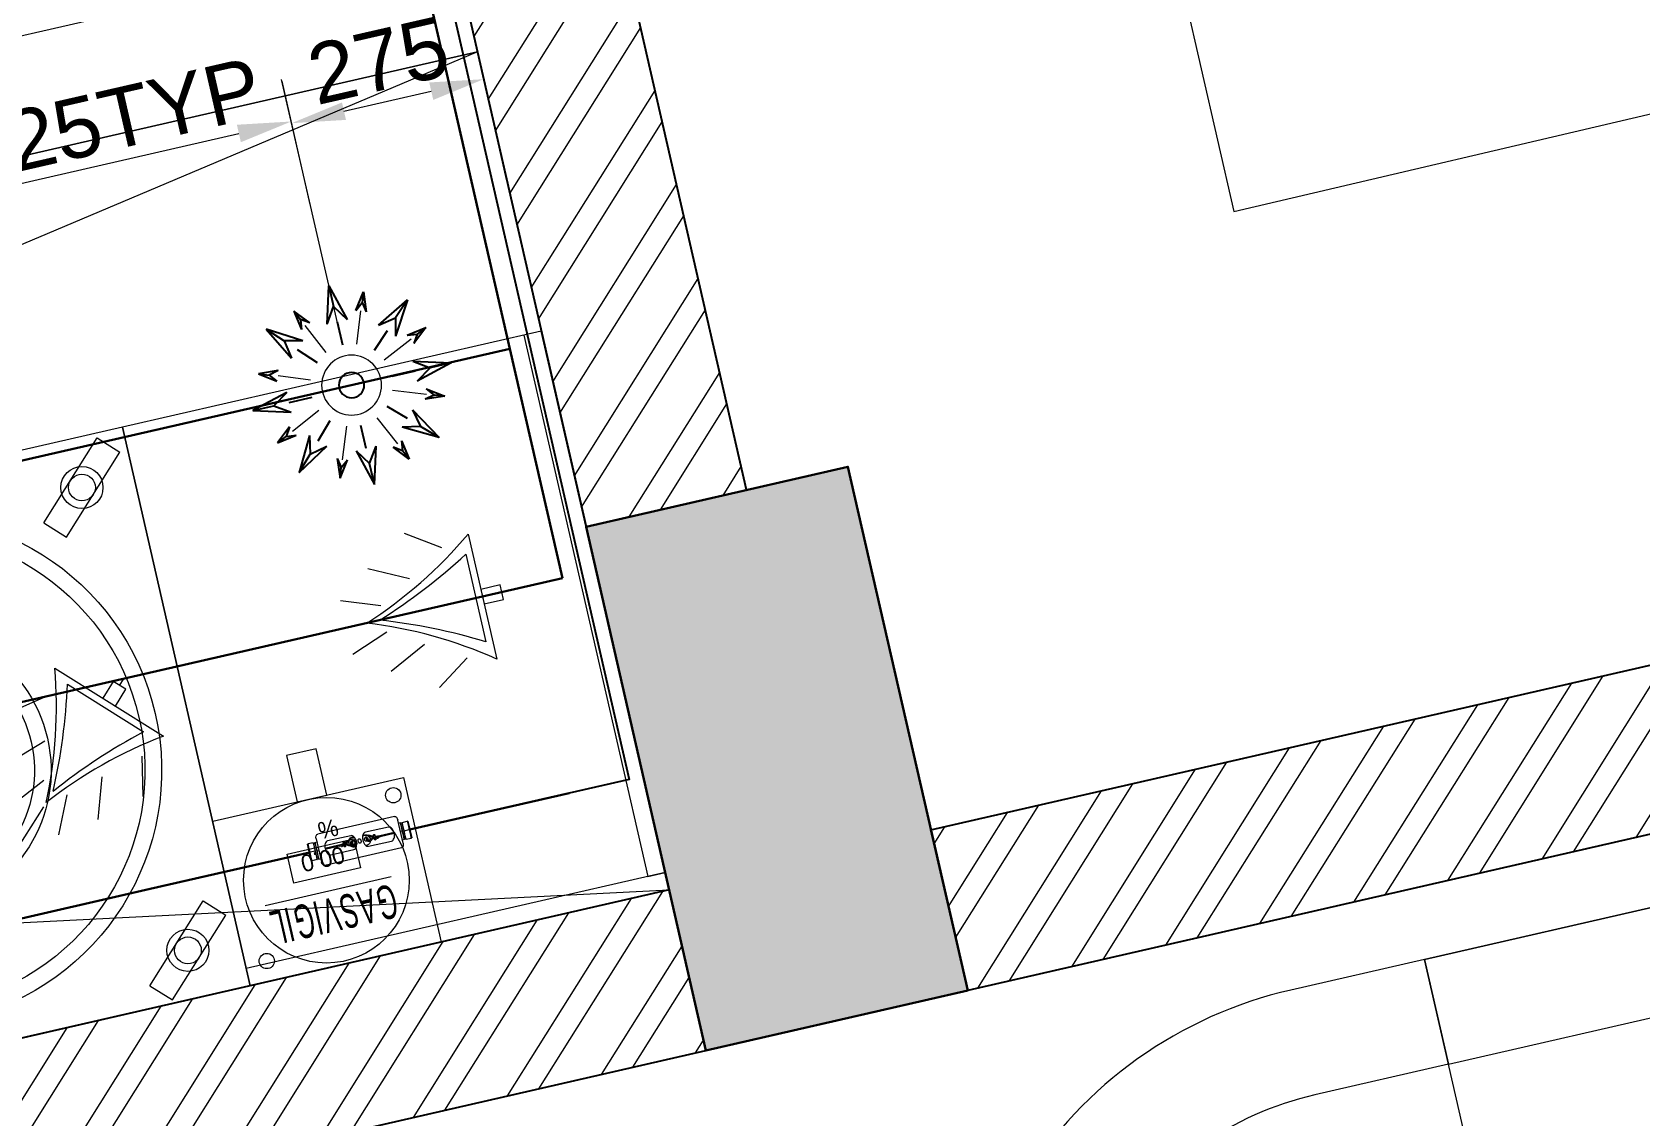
# Model space of a CAD drawing. Header units: millimetres. Extents: x 1667 to 847943, y 724 to 1832625.
# Drawn here: x 654472 to 656717, y 712466 to 713979 of the extents above; entities that cross this region are included whole.
import ezdxf

# ---------------------------------------------------------------- set-up
doc = ezdxf.new("R2010")
doc.units = ezdxf.units.MM
doc.linetypes.add('CENTER', pattern=[2, 1.25, -0.25, 0.25, -0.25])
doc.linetypes.add('CONTINULUS', pattern=[0])
doc.layers.get('Defpoints').update_dxf_attribs({"color": 140})
for name, color, linetype, lineweight in [('2026-02-28_GF-SF BWP SET_MAIN BLOCK_SASANGIR RESORT$0$BRICK WALL_MOFA', 20, 'Continuous', 25), ('2026-02-28_GF-SF BWP SET_MAIN BLOCK_SASANGIR RESORT$0$CONCRETE_MOFA', 230, 'Continuous', 30), ('2026-02-28_GF-SF BWP SET_MAIN BLOCK_SASANGIR RESORT$0$HATCH LIGHT_MOFA', 253, 'Continuous', 0), ('2026-02-28_GF-SF BWP SET_MAIN BLOCK_SASANGIR RESORT$0$HATCH_LIGHT_MOFA', 251, 'Continuous', 5), ('DIMENSION_MOFA', 66, 'CENTER', 15), ('FURNITURE_MOFA', 46, 'Continuous', 5), ('GH - KIT EQUIP.', 2, 'Continuous', 9), ('NEW BLOCK WORK', 126, 'Continuous', 30)]:
    doc.layers.add(name, color=color, linetype=linetype, lineweight=lineweight)
doc.layers.add('Fusible link', color=7, linetype='Continuous', true_color=0x30c200)
for name, color, linetype, lineweight, true_color in [('HATCH_LIGHT_MOFA', 7, 'Continuous', 5, 0x5b5b5b), ('SSE PIPING', 7, 'Continuous', 30, 0x0512c2), ('SSE SYS', 7, 'Continuous', 15, 0xeb0000)]:
    doc.layers.add(name, color=color, linetype=linetype, lineweight=lineweight, true_color=true_color)
doc.layers.add('RI', color=81, linetype='Continuous')
doc.layers.add('SSEPL - DIMENSION', color=6, linetype='Continuous')
doc.styles.add('2026-02-28_GF-SF BWP SET_MAIN BLOCK_SASANGIR RESORT$0$Standard', font='arial.ttf')
doc.styles.add('arial', font='arial.ttf')
doc.styles.add('Note Text (ANSI)', font='arial.ttf')
doc.styles.add('ROMANS', font='romans.shx')
doc.dimstyles.new('1.', dxfattribs={"dimscale": 30, "dimtxt": 2.8, "dimasz": 2.5, "dimexe": 2, "dimexo": 2, "dimgap": 0.5, "dimtad": 1, "dimdec": 0, "dimrnd": 1e-08, "dimdsep": 46, "dimtxsty": 'Note Text (ANSI)', "dimcen": 0, "dimdle": 6, "dimclrd": 256, "dimclre": 256, "dimclrt": 256, "dimadec": 1, "dimazin": 2, "dimtfac": 0.785714, "dimtdec": 0, "dimtofl": 0, "dimtmove": 0, "dimatfit": 3, "dimfxl": 1, "dimtolj": 1, "dimlwd": -1, "dimlwe": -1, "dimarcsym": 1})
doc.dimstyles.new('2026-02-28_GF-SF BWP SET_MAIN BLOCK_SASANGIR RESORT$0$DIM 1-100 1', dxfattribs={"dimtxt": 200, "dimasz": 100, "dimexe": 50, "dimexo": 50, "dimgap": 25, "dimtad": 1, "dimdec": 0, "dimrnd": 5, "dimzin": 0, "dimdsep": 46, "dimtxsty": '2026-02-28_GF-SF BWP SET_MAIN BLOCK_SASANGIR RESORT$0$Standard', "dimblk": '2026-02-28_GF-SF BWP SET_MAIN BLOCK_SASANGIR RESORT$0$_ArchTick', "dimcen": 100, "dimdle": 100, "dimclrd": 256, "dimclre": 256, "dimclrt": 256, "dimadec": 0, "dimazin": 0, "dimtfac": 1, "dimtdec": 0, "dimtix": 1, "dimtofl": 0, "dimtmove": 1, "dimatfit": 3, "dimldrblk": '2026-02-28_GF-SF BWP SET_MAIN BLOCK_SASANGIR RESORT$0$_Open90', "dimfxl": 100, "dimtolj": 1, "dimtzin": 0, "dimlwd": -1, "dimlwe": -1, "dimarcsym": 0})
doc.dimstyles.new('DIM 1-100 1', dxfattribs={"dimtxt": 200, "dimasz": 100, "dimexe": 150, "dimexo": 50, "dimgap": 50, "dimtad": 1, "dimdec": 1, "dimrnd": 5, "dimzin": 0, "dimdsep": 46, "dimtxsty": 'arial', "dimblk": 'ARCHTICK', "dimcen": 100, "dimdle": 150, "dimclrd": 256, "dimclre": 256, "dimclrt": 256, "dimadec": 0, "dimazin": 0, "dimtfac": 1, "dimtdec": 1, "dimtix": 1, "dimtofl": 0, "dimtmove": 1, "dimatfit": 3, "dimldrblk": 'OPEN90', "dimfxl": 100, "dimtolj": 1, "dimtzin": 0, "dimlwd": -1, "dimlwe": -1, "dimarcsym": 0})
pattern_1 = [(45, (141873.28, -3193.15), (-67.35192, 67.35192), []), (45, (141918.18, -3193.15), (-67.35192, 67.35192), [])]

# ---------------------------------------------------------------- blocks, each defined once
blk = doc.blocks.new('_ArchTick')
at = {"color": 0, "linetype": 'ByBlock', "const_width": 0.15}
blk.add_lwpolyline([(-0.5, -0.5), (0.5, 0.5)], dxfattribs=at)
blk = doc.blocks.new('_Open90')
at = {"color": 0, "linetype": 'ByBlock', "lineweight": -2}
for p, q in [((-0.5, 0.5), (0, 0)), ((0, 0), (-1, 0)), ((0, 0), (-0.5, -0.5))]:
    blk.add_line(p, q, dxfattribs=at)
blk = doc.blocks.new('sofaseater_1')
at = {"layer": 'FURNITURE_MOFA'}
blk.add_lwpolyline([(1053427.8, -964637.6), (1053277.8, -964637.6), (1053277.8, -965337.6), (1053427.8, -965337.6)], dxfattribs=at)
for points in [[(1053277.8, -964637.6), (1053277.8, -965337.6), (1053927.8, -965337.6), (1053927.8, -964637.6)], [(1053427.8, -964637.6), (1053427.8, -965337.6), (1053277.8, -965337.6), (1053277.8, -964637.6)]]:
    blk.add_lwpolyline(points, close=True, dxfattribs=at)
blk = doc.blocks.new('chair')
at = {"layer": 'FURNITURE_MOFA'}
for p, q in [((1057904.9, -962965.1), (1058132.9, -962965.1)), ((1057904.9, -963022.1), (1057904.9, -962965.1)), ((1057904.9, -963022.1), (1057904.9, -962965.1)), ((1058132.9, -963022.1), (1057904.9, -963022.1)), ((1057923.9, -963478.1), (1057923.9, -963022.1)), ((1058132.9, -963478.1), (1057904.9, -963478.1)), ((1057904.9, -963478.1), (1057904.9, -963535.1)), ((1057904.9, -963478.1), (1057904.9, -963535.1)), ((1057904.9, -963535.1), (1058132.9, -963535.1))]:
    blk.add_line(p, q, dxfattribs=at)
for centre, radius in [((1058132.9, -963250.1), 285), ((1058094.9, -963250.1), 228), ((1058132.9, -963250.1), 228)]:
    blk.add_arc(centre, radius, 270, 90, dxfattribs=at)
blk = doc.blocks.new('oudoor seating_4S')
at = {"layer": 'FURNITURE_MOFA'}
for points in [[(1301878.5, -898265.7), (1301687.1, -898265.7, 0.414214), (1301087.1, -898865.7), (1301087.1, -899057.1)], [(1301878.5, -898415.7), (1301687.1, -898415.7, 0.414214), (1301237.1, -898865.7), (1301237.1, -899057.1)], [(1301878.5, -898915.7), (1301857.1, -898915.7, 0.414214), (1301737.1, -899035.7), (1301737.1, -899057.1)]]:
    blk.add_lwpolyline(points, format="xyb", dxfattribs=at)
blk.add_circle((1302157.8, -899336.4), 450, dxfattribs=at)
at = {"layer": 'NEW BLOCK WORK', "xscale": -1}
for name, p, rotation in [('sofaseater_1', (337240.9, 155012.1), 90.00000000000001), ('sofaseater_1', (247809.3, -1864394.7), 179.9999999999999), ('chair', (338907.7, 158199.7, 0), 89.99999987829804)]:
    blk.add_blockref(name, p, dxfattribs=dict(at, rotation=rotation))
blk = doc.blocks.new('GASVIGIL')
at = {"color": 1, "linetype": 'CONTINULUS', "lineweight": -2, "ltscale": 1000}
for points in [[(69.5, 45), (358.9, 45), (358.9, -204.3), (69.5, -204.3)], [(161.1, -88.6), (262.5, -88.6), (262.5, -132.5), (161.1, -132.5)], [(230.7, -204.3), (185.8, -204.3), (185.8, -274.6), (230.7, -274.6)]]:
    blk.add_lwpolyline(points, close=True, dxfattribs=at)
for centre, radius in [((214.5, -81.9), 122.4), ((327.1, 14.8), 11.3), ((90.1, -182.2), 11.3)]:
    blk.add_circle(centre, radius, dxfattribs=at)
at = {"color": 30, "linetype": 'CONTINULUS', "lineweight": -2, "ltscale": 1000, "true_color": 0xf26722, "insert": (120, -5.2), "char_height": 50, "attachment_point": 1, "style": 'ROMANS'}
blk.add_mtext_dynamic_manual_height_columns('{\\fArial Narrow|b0|i0|c0|p34;\\W0.65;\\T1.1;\\LGASVIGIL}', width=178.4, gutter_width=2.5, heights=[27], dxfattribs=at)
at = {"color": 242, "linetype": 'CONTINULUS', "lineweight": -2, "ltscale": 1000, "true_color": 0xcd2027, "insert": (180.3, -100.9), "char_height": 25, "width": 82.159, "attachment_point": 1, "style": 'ROMANS'}
blk.add_mtext('{\\fAgency FB|b0|i0|c0|p34;00.0  %}', dxfattribs=at)
blk = doc.blocks.new('*D283')
at = {"layer": 'Defpoints', "color": 0, "transparency": 16777216}
for p in [(1185154, -1355963.4), (1184879, -1356139.8), (1185154, -1356167.2)]:
    blk.add_point(p, dxfattribs=at)
at = {"layer": 'SSE SYS', "color": 7, "transparency": 16777216}
for p, q in [((1184879, -1356079.8), (1184879, -1355903.4)), ((1185154, -1356107.2), (1185154, -1355903.4)), ((1184954, -1355963.4), (1185079, -1355963.4))]:
    blk.add_line(p, q, dxfattribs=at)
for points in [[(1184954, -1355950.9), (1184954, -1355975.9), (1184879, -1355963.4)], [(1185079, -1355975.9), (1185079, -1355950.9), (1185154, -1355963.4)]]:
    blk.add_solid(points, dxfattribs=at)
at = {"layer": 'SSE SYS', "color": 7, "transparency": 16777216, "insert": (1185016.5, -1355905.5), "char_height": 84, "attachment_point": 5, "style": 'Note Text (ANSI)'}
blk.add_mtext('\\A1;275', dxfattribs=at)
blk = doc.blocks.new('*D284')
at = {"layer": 'Defpoints', "color": 0, "transparency": 16777216}
for p in [(1184879, -1355961), (1184254, -1356338.5), (1184879, -1356338.5)]:
    blk.add_point(p, dxfattribs=at)
at = {"layer": 'SSE SYS', "color": 7, "transparency": 16777216}
for p, q in [((1184254, -1356278.5), (1184254, -1355901)), ((1184879, -1356278.5), (1184879, -1355901)), ((1184329, -1355961), (1184804, -1355961))]:
    blk.add_line(p, q, dxfattribs=at)
for points in [[(1184329, -1355948.5), (1184329, -1355973.5), (1184254, -1355961)], [(1184804, -1355973.5), (1184804, -1355948.5), (1184879, -1355961)]]:
    blk.add_solid(points, dxfattribs=at)
at = {"layer": 'SSE SYS', "color": 7, "transparency": 16777216, "insert": (1184635, -1355903.1), "char_height": 84, "attachment_point": 5, "style": 'Note Text (ANSI)'}
blk.add_mtext('\\A1;625TYP', dxfattribs=at)
blk = doc.blocks.new('FUSIBLE LINK')
at = {"layer": 'SSE SYS', "color": 0, "lineweight": 0}
for p, q in [((211.5, 22.5), (28.5, 22.5)), ((0, 11.8), (0, -11.8)), ((1.4, 11.8), (0, 11.8)), ((1.4, 11.8), (1.4, 12)), ((1.4, 11.8), (1.4, -11.8)), ((13.5, 12), (1.9, 12)), ((13.5, 0), (1.9, 0)), ((14, 11.8), (14, 12)), ((14, -11.8), (14, 11.8)), ((14, 10.9), (17.5, 10.9)), ((17.5, 11.5), (17.6, 12)), ((17.5, -11.5), (17.5, 11.5)), ((18.1, 12), (22.5, 12)), ((18.2, 0), (22.5, 0)), ((22.5, -16.5), (22.5, 16.5)), ((70.8, 0.7), (37.5, 0.7)), ((47.5, 10), (102.5, 10)), ((70.8, 0.7), (70.8, -0.4)), ((82, 2.7), (82, -0.4)), ((84, 3.5), (83, 3.5)), ((83, 0.3), (84, 0.3)), ((85, 2.7), (85, -0.4)), ((95, 0), (95, -1.1)), ((98.7, 0.4), (98.7, 1.1)), ((109.9, 6.7), (104.5, 6.7)), ((110.3, 0.4), (110.3, 1.1)), ((112, -3.1), (112, 3.1)), ((117, 1.2), (117, -1.2)), ((123, -1.2), (123, 1.2)), ((131.3, 7.8), (135.5, 7.8)), ((137.5, 10), (192.5, 10)), ((145, 0), (145, 1.1)), ((154.7, 2.7), (154.7, -0.4)), ((155.7, 3.5), (156.6, 3.5)), ((156.6, 0.3), (155.7, 0.3)), ((157.6, 2.7), (157.6, -0.4)), ((168.8, 0.7), (168.8, -0.4)), ((202.5, 0.7), (168.8, 0.7)), ((217.5, 16.5), (217.5, -16.5)), ((221.9, 12), (217.5, 12)), ((221.9, 0), (217.5, 0)), ((222.5, 11.5), (222.4, 12)), ((222.5, 11.5), (222.5, -11.5)), ((226, 10.9), (222.5, 10.9)), ((226, 11.8), (226, 12)), ((226, 11.8), (226, -11.8)), ((226.5, 12), (238.1, 12)), ((226.5, 0), (238.1, 0)), ((238.6, 11.8), (238.6, 12)), ((238.6, -11.8), (238.6, 11.8)), ((238.6, 11.8), (240, 11.8)), ((240, -11.8), (240, 11.8)), ((1.4, -11.8), (0, -11.8)), ((1.4, -11.8), (1.4, -12)), ((13.5, -12), (1.9, -12)), ((14, -10.9), (17.5, -10.9)), ((14, -11.8), (14, -12)), ((17.5, -11.5), (17.6, -12)), ((18.1, -12), (22.5, -12)), ((70.8, -0.6), (37.5, -0.6)), ((102.5, -10), (47.5, -10)), ((70.8, -0.4), (70.8, -0.6)), ((82, -3.6), (82, -0.4)), ((84, -4.4), (83, -4.4)), ((85, -0.4), (85, -3.6)), ((104.5, -6.7), (109.9, -6.7)), ((104.5, -7.8), (108.7, -7.8)), ((135.5, -5.6), (129.2, -5.6)), ((130.1, -6.7), (135.5, -6.7)), ((192.5, -10), (137.5, -10)), ((154.7, -0.4), (154.7, -3.6)), ((155.7, -4.4), (156.6, -4.4)), ((157.6, -3.6), (157.6, -0.4)), ((168.8, -0.4), (168.8, -0.6)), ((202.5, -0.6), (168.8, -0.6)), ((221.9, -12), (217.5, -12)), ((222.5, -11.5), (222.4, -12)), ((226, -10.9), (222.5, -10.9)), ((226, -11.8), (226, -12)), ((226.5, -12), (238.1, -12)), ((238.6, -11.8), (240, -11.8)), ((238.6, -11.8), (238.6, -12)), ((211.5, -22.5), (28.5, -22.5))]:
    blk.add_line(p, q, dxfattribs=at)
for centre, start, end in [((28.5, 16.5), 90, 180), ((211.5, 16.5), 0, 90), ((28.5, -16.5), 180, 270), ((211.5, -16.5), 270, 0)]:
    blk.add_arc(centre, 6, start, end, dxfattribs=at)
for centre, major_axis in [((76.3, 1.3), (0.107, 0.641)), ((163.3, 1.3), (-0.107, 0.641))]:
    blk.add_ellipse(centre, major_axis=major_axis, ratio=0.135102, dxfattribs=at)
for centre, major_axis, ratio, start_param, end_param in [((83, 2.7), (-1, 0), 0.769374, 4.712389, 6.283185), ((83, -0.4), (-1, 0), 0.769374, 4.712389, 6.283185), ((84, 2.7), (1, 0), 0.769374, 0, 1.570796), ((84, -0.4), (1, 0), 0.769374, 0, 1.570796), ((104.5, 0), (-9.5, 0), 0.707107, 5.998219, 7.853982), ((104.5, 0), (-9.5, 0), 0.707107, 4.712389, 5.774777), ((104.5, 1.1), (5.76, 0), 0.707107, 2.942229, 8.903945), ((104.5, 1.1), (4.76, 0), 0.707107, 2.951279, 8.856853), ((135.5, -1.1), (-4.76, 0), 0.707107, 4.335447, 6.067777), ((135.5, 1.1), (9.5, 0), 0.707107, 0.313248, 1.570796), ((135.5, 1.1), (9.5, 0), 0.707107, 4.712389, 6.385879), ((135.5, 0), (9.5, 0), 0.707107, 4.712389, 6.283185), ((135.5, -1.1), (4.76, 0), 0.707107, 0.215408, 0.824896), ((155.7, 2.7), (-1, 0), 0.769374, 4.712389, 6.283185), ((155.7, -0.4), (-1, 0), 0.769374, 4.712389, 6.283185), ((156.6, 2.7), (1, 0), 0.769374, 0, 1.570796), ((156.6, -0.4), (1, 0), 0.769374, 0, 1.570796), ((83, -3.6), (-1, 0), 0.769374, 0, 1.570796), ((84, -3.6), (1, 0), 0.769374, 4.712389, 6.283185), ((104.5, -1.1), (-9.5, 0), 0.707107, 0, 1.570796), ((155.7, -3.6), (-1, 0), 0.769374, 0, 1.570796), ((156.6, -3.6), (1, 0), 0.769374, 4.712389, 6.283185)]:
    blk.add_ellipse(centre, major_axis=major_axis, ratio=ratio, start_param=start_param, end_param=end_param, dxfattribs=at)
for points, weights in [([(1.9, 12), (1, 6), (1.9, 0)], [1.07710249847, 1.24373083487, 1.07710249847]), ([(1.4, 12), (1.4, 12), (1.9, 12)], [1.16041666667, 1.16041666667, 1.07710249847]), ([(1.9, 0), (1, -6), (1.9, -12)], [1.07710249847, 1.24373083487, 1.07710249847]), ([(13.5, 12), (14, 12), (14, 12)], [1.07710249847, 1.16041666667, 1.16041666667]), ([(13.5, 0), (14.4, 6), (13.5, 12)], [1.07710249847, 1.24373083487, 1.07710249847]), ([(13.5, -12), (14.4, -6), (13.5, 0)], [1.07710249847, 1.24373083487, 1.07710249847]), ([(18.1, 12), (17.6, 12), (17.6, 12)], [1.00344322391, 1.08333333333, 1.08333333333]), ([(18.2, 0), (17.2, 6), (18.1, 12)], [1.00136118663, 1.15523047531, 1.00343082543]), ([(18.1, -12), (17.2, -6), (18.2, 0)], [1.00343082542, 1.15523047531, 1.00136118663]), ([(222.4, 12), (222.4, 12), (221.9, 12)], [1.08333333333, 1.08333333333, 1.00764795771]), ([(221.9, 12), (222.8, 6), (221.9, 0)], [1.00767581319, 1.1670909423, 1.00981175327]), ([(221.9, 0), (222.8, -6), (221.9, -12)], [1.00981175327, 1.1670909423, 1.00767581319]), ([(226.5, 12), (225.6, 6), (226.5, 0)], [1.07710249847, 1.24373083487, 1.07710249847]), ([(226, 12), (226, 12), (226.5, 12)], [1.16041666667, 1.16041666667, 1.07710249847]), ([(226.5, 0), (225.6, -6), (226.5, -12)], [1.07710249847, 1.24373083487, 1.07710249847]), ([(238.1, 0), (239, 6), (238.1, 12)], [1.07710249847, 1.24373083487, 1.07710249847]), ([(238.1, 12), (238.6, 12), (238.6, 12)], [1.07710249847, 1.16041666667, 1.16041666667]), ([(238.1, -12), (239, -6), (238.1, 0)], [1.07710249847, 1.24373083487, 1.07710249847]), ([(1.9, -12), (1.4, -12), (1.4, -12)], [1.07710249847, 1.16041666667, 1.16041666667]), ([(14, -12), (14, -12), (13.5, -12)], [1.16041666667, 1.16041666667, 1.07710249847]), ([(17.6, -12), (17.6, -12), (18.1, -12)], [1.08333333333, 1.08333333333, 1.00344322392]), ([(221.9, -12), (222.4, -12), (222.4, -12)], [1.00764795771, 1.08333333333, 1.08333333333]), ([(226.5, -12), (226, -12), (226, -12)], [1.07710249847, 1.16041666667, 1.16041666667]), ([(238.6, -12), (238.6, -12), (238.1, -12)], [1.16041666667, 1.16041666667, 1.07710249847])]:
    blk.add_rational_spline(points, weights, degree=2, dxfattribs=at)
for points, knots in [([(47.5, -10), (46.2, -10), (44.9, -9.7), (42.4, -8.7), (41.3, -8), (39.5, -6.2), (38.8, -5.1), (37.8, -2.6), (37.5, -1.3), (37.5, 1.3), (37.8, 2.6), (38.8, 5.1), (39.5, 6.2), (41.3, 8), (42.4, 8.7), (44.9, 9.7), (46.2, 10), (47.5, 10)], [-3.028815, -3.028815, -3.028815, -3.028815, -2.650181, -2.650181, -2.271547, -2.271547, -1.892977, -1.892977, -1.514407, -1.514407, -1.135838, -1.135838, -0.757268, -0.757268, -0.378634, -0.378634, 0, 0, 0, 0]), ([(85, 0.6), (85.7, 0.6), (86.4, 0.7), (88.4, 1), (89.6, 1.4), (91.9, 2.4), (93.1, 2.8), (95.2, 3.2), (96, 3.3), (98.1, 3.3), (99.4, 3.2), (101.2, 2.7), (101.7, 2.5), (102.3, 2.1), (102.6, 1.9), (103.1, 1.4), (103.4, 1.1), (103.7, 0.4), (103.8, 0), (103.9, -0.7), (103.9, -1.1), (103.7, -1.8), (103.7, -2), (103.6, -2.2)], [0, 0, 0, 0, 0.217722, 0.217722, 0.599337, 0.599337, 1.001087, 1.001087, 1.237962, 1.237962, 1.634576, 1.634576, 1.793536, 1.793536, 1.887731, 1.887731, 2.035841, 2.035841, 2.164918, 2.164918, 2.307792, 2.307792, 2.392726, 2.392726, 2.392726, 2.392726]), ([(102.3, -1.9), (102.3, -1.8), (102.4, -1.7), (102.6, -1.2), (102.6, -0.8), (102.5, -0.2), (102.5, -0.1), (102.3, 0.3), (102.3, 0.4), (102, 0.7), (101.8, 0.9), (101.3, 1.2), (101, 1.4), (100.4, 1.6), (100, 1.7), (99, 1.9), (98.4, 2), (96.9, 2), (96, 2), (93.9, 1.7), (92.8, 1.3), (90.7, 0.5), (89.5, 0), (87.2, -0.5), (86.1, -0.7), (85, -0.7)], [1.927663, 1.927663, 1.927663, 1.927663, 1.971839, 1.971839, 2.14146, 2.14146, 2.223179, 2.223179, 2.288169, 2.288169, 2.392051, 2.392051, 2.484571, 2.484571, 2.605248, 2.605248, 2.785636, 2.785636, 3.064619, 3.064619, 3.414855, 3.414855, 3.792298, 3.792298, 4.131386, 4.131386, 4.131386, 4.131386]), ([(100.6, 1.5), (100.6, 1.4), (100.5, 1.4), (100.2, 1.1), (100, 0.8), (99.9, 0.5), (99.9, 0.4), (99.9, 0.4)], [7.1761552, 7.1761552, 7.1761552, 7.1761552, 7.2463126, 7.2463126, 7.5518512, 7.5518512, 7.6082514, 7.6082514, 7.6082514, 7.6082514]), ([(109.1, 0.4), (109.1, 0.5), (109, 0.7), (108.7, 1.2), (108.4, 1.5), (107.8, 1.9), (107.4, 2.2), (106.5, 2.5), (106.1, 2.6), (105.1, 2.8), (104.6, 2.8), (103.6, 2.7), (103.1, 2.6), (102.4, 2.5), (102.2, 2.4), (102, 2.3)], [4.958119, 4.958119, 4.958119, 4.958119, 5.153641, 5.153641, 5.481226, 5.481226, 5.77758, 5.77758, 6.070578, 6.070578, 6.364746, 6.364746, 6.659288, 6.659288, 6.800091, 6.800091, 6.800091, 6.800091]), ([(102.5, 10), (103.8, 10), (105.1, 9.7), (107.6, 8.7), (108.7, 8), (110.5, 6.2), (111.2, 5.1), (112.2, 2.6), (112.5, 1.3), (112.5, -1.3), (112.2, -2.6), (111.2, -5.1), (110.5, -6.2), (108.7, -8), (107.6, -8.7), (105.1, -9.7), (103.8, -10), (102.5, -10)], [0, 0, 0, 0, 0.378634, 0.378634, 0.757268, 0.757268, 1.135838, 1.135838, 1.514407, 1.514407, 1.892977, 1.892977, 2.271547, 2.271547, 2.650181, 2.650181, 3.028815, 3.028815, 3.028815, 3.028815]), ([(120, 3.3), (120.4, 3.3), (120.8, 3.2), (121.6, 2.8), (122, 2.6), (122.6, 2), (122.8, 1.6), (123.2, 0.8), (123.2, 0.4), (123.2, -0.4), (123.2, -0.8), (122.8, -1.6), (122.6, -2), (122, -2.6), (121.6, -2.8), (120.8, -3.2), (120.4, -3.2), (119.6, -3.2), (119.2, -3.2), (118.4, -2.8), (118, -2.6), (117.4, -2), (117.2, -1.6), (116.8, -0.8), (116.8, -0.4), (116.8, 0.4), (116.8, 0.8), (117.2, 1.6), (117.4, 2), (118, 2.6), (118.4, 2.8), (119.2, 3.2), (119.6, 3.3), (120, 3.3)], [0, 0, 0, 0, 0.122487, 0.122487, 0.244974, 0.244974, 0.367461, 0.367461, 0.489948, 0.489948, 0.612435, 0.612435, 0.734921, 0.734921, 0.857408, 0.857408, 0.979896, 0.979896, 1.102383, 1.102383, 1.22487, 1.22487, 1.347356, 1.347356, 1.469843, 1.469843, 1.59233, 1.59233, 1.714817, 1.714817, 1.837304, 1.837304, 1.959791, 1.959791, 1.959791, 1.959791]), ([(137.5, -10), (136.2, -10), (134.9, -9.7), (132.4, -8.7), (131.3, -8), (129.5, -6.2), (128.8, -5.1), (127.8, -2.6), (127.5, -1.3), (127.5, 1.3), (127.8, 2.6), (128.8, 5.1), (129.5, 6.2), (131.3, 8), (132.4, 8.7), (134.9, 9.7), (136.2, 10), (137.5, 10)], [-3.028815, -3.028815, -3.028815, -3.028815, -2.650181, -2.650181, -2.271547, -2.271547, -1.892977, -1.892977, -1.514407, -1.514407, -1.135838, -1.135838, -0.757268, -0.757268, -0.378634, -0.378634, 0, 0, 0, 0]), ([(140.3, 0.2), (140.3, -0.1), (140.1, -0.5), (139.7, -1.2), (139.4, -1.5), (138.8, -1.9), (138.4, -2.2), (137.5, -2.5), (137.1, -2.6), (136.1, -2.8), (135.6, -2.8), (134.6, -2.7), (134.1, -2.6), (133.2, -2.4), (132.8, -2.2), (132, -1.8), (131.7, -1.6), (131.2, -1.1), (131, -0.8), (130.8, -0.3), (130.7, 0), (130.7, 0.2)], [1.570796, 1.570796, 1.570796, 1.570796, 2.012049, 2.012049, 2.339634, 2.339634, 2.635988, 2.635988, 2.928985, 2.928985, 3.223153, 3.223153, 3.517695, 3.517695, 3.81113, 3.81113, 4.10472, 4.10472, 4.410259, 4.410259, 4.712389, 4.712389, 4.712389, 4.712389]), ([(136.3, -2.7), (136.2, -2.4), (136.1, -2.1), (135.8, -1.3), (135.8, -0.8), (135.9, 0), (135.9, 0.3), (136.2, 0.9), (136.4, 1.2), (137, 1.8), (137.3, 2.1), (138, 2.5), (138.5, 2.7), (139.5, 3), (140.1, 3.1), (141.6, 3.3), (142.6, 3.3), (144.7, 3.2), (146, 3), (148.3, 2.2), (149.4, 1.6), (151.6, 0.9), (152.7, 0.7), (154.1, 0.6), (154.4, 0.6), (154.7, 0.6)], [2.023629, 2.023629, 2.023629, 2.023629, 2.138276, 2.138276, 2.33333, 2.33333, 2.421199, 2.421199, 2.567305, 2.567305, 2.696329, 2.696329, 2.839885, 2.839885, 3.028475, 3.028475, 3.301463, 3.301463, 3.682223, 3.682223, 4.060763, 4.060763, 4.399366, 4.399366, 4.484991, 4.484991, 4.484991, 4.484991]), ([(154.7, -0.7), (153.9, -0.7), (153.1, -0.6), (150.9, -0.3), (149.6, 0.2), (147, 1.3), (145.6, 1.7), (143.5, 2), (142.8, 2), (141.5, 2), (140.9, 1.9), (139.9, 1.7), (139.4, 1.6), (138.7, 1.4), (138.4, 1.2), (138, 1), (137.9, 0.9), (137.6, 0.6), (137.4, 0.4), (137.2, 0), (137.1, -0.2), (137.1, -0.7), (137.1, -1), (137.3, -1.7), (137.4, -2.1), (137.7, -2.4), (137.7, -2.4), (137.7, -2.4)], [0, 0, 0, 0, 0.240735, 0.240735, 0.669452, 0.669452, 1.116471, 1.116471, 1.319401, 1.319401, 1.495533, 1.495533, 1.643532, 1.643532, 1.738305, 1.738305, 1.798805, 1.798805, 1.894993, 1.894993, 1.990364, 1.990364, 2.118017, 2.118017, 2.280462, 2.280462, 2.283284, 2.283284, 2.283284, 2.283284]), ([(162.2, 0.4), (163.7, 0.5), (165.2, 0.5), (167.4, 0.6), (168.1, 0.6), (168.8, 0.7)], [0.4577605, 0.4577605, 0.4577605, 0.4577605, 0.9134652, 0.9134652, 1.1257771, 1.1257771, 1.1257771, 1.1257771]), ([(192.5, 10), (193.8, 10), (195.1, 9.7), (197.6, 8.7), (198.7, 8), (200.5, 6.2), (201.2, 5.1), (202.2, 2.6), (202.5, 1.3), (202.5, -1.3), (202.2, -2.6), (201.2, -5.1), (200.5, -6.2), (198.7, -8), (197.6, -8.7), (195.1, -9.7), (193.8, -10), (192.5, -10)], [0, 0, 0, 0, 0.378634, 0.378634, 0.757268, 0.757268, 1.135838, 1.135838, 1.514407, 1.514407, 1.892977, 1.892977, 2.271547, 2.271547, 2.650181, 2.650181, 3.028815, 3.028815, 3.028815, 3.028815]), ([(82, -1.4), (78.8, -0.9), (75.5, -0.8), (71.7, -0.7), (71.3, -0.7), (70.8, -0.6)], [0, 0, 0, 0, 0.993496, 0.993496, 1.125968, 1.125968, 1.125968, 1.125968]), ([(96.8, -5), (96.2, -4.9), (95.7, -4.8), (93.8, -4.3), (92.5, -3.9), (89.2, -2.8), (87.1, -2.3), (85, -2)], [3.239476, 3.239476, 3.239476, 3.239476, 3.399636, 3.399636, 3.830524, 3.830524, 4.482784, 4.482784, 4.482784, 4.482784]), ([(85.2, -0.7), (87.3, -1), (89.3, -1.5), (92.7, -2.6), (94.1, -3.1), (95.6, -3.4)], [0.019334, 0.019334, 0.019334, 0.019334, 0.660667, 0.660667, 1.121037, 1.121037, 1.121037, 1.121037]), ([(154.7, -2), (152.8, -2.2), (150.8, -2.7), (147.5, -3.8), (146, -4.3), (143.6, -4.9), (142.7, -5.1), (141.7, -5.1), (141.6, -5.1), (141.6, -5.1)], [0, 0, 0, 0, 0.594463, 0.594463, 1.07955, 1.07955, 1.36646, 1.36646, 1.375298, 1.375298, 1.375298, 1.375298]), ([(143.6, -3.5), (143.6, -3.5), (143.6, -3.5), (144.8, -3.3), (145.9, -2.9), (149.4, -1.8), (151.9, -1.1), (154.5, -0.7)], [2.955523, 2.955523, 2.955523, 2.955523, 2.965126, 2.965126, 3.316615, 3.316615, 4.110893, 4.110893, 4.110893, 4.110893])]:
    blk.add_open_spline(points, degree=3, knots=knots, dxfattribs=at)
for points in [[(70.8, 0.7), (73, 0.6), (75.2, 0.5), (77.4, 0.4)], [(82, -0.5), (80.1, -0.2), (78.2, 0.3), (76.2, 0.6)], [(76.5, 1.9), (78.3, 1.6), (80.2, 1.1), (82, 0.8)], [(157.6, 0.8), (159.5, 1.1), (161.4, 1.6), (163.2, 1.9)], [(163.4, 0.6), (161.5, 0.3), (159.6, -0.2), (157.6, -0.5)], [(168.8, -0.6), (165.1, -0.8), (161.3, -0.8), (157.6, -1.4)]]:
    blk.add_open_spline(points, degree=3, dxfattribs=at)
blk = doc.blocks.new('*U187')
at = {"xscale": 0.6}
blk.add_blockref('FUSIBLE LINK', (-83, 0), dxfattribs=at)
blk = doc.blocks.new('*U186')
at = {"color": 0, "linetype": 'ByBlock', "lineweight": -2, "transparency": 16777216}
blk.add_blockref('*U187', (0, 0), dxfattribs=at)
blk = doc.blocks.new('FLU. LINK SLD')
at = {"layer": 'Fusible link', "color": 1, "lineweight": 30, "true_color": 0xff0000}
for p, q in [((72, 0), (300, 0)), ((444, 0), (672, 0))]:
    blk.add_line(p, q, dxfattribs=at)
at = {"color": 7, "xscale": -1}
blk.add_blockref('*U186', (361, 0), dxfattribs=at)
blk = doc.blocks.new('*U276')
blk.add_blockref('FLU. LINK SLD', (-372, 0))
blk = doc.blocks.new('*U275')
at = {"layer": 'Fusible link', "color": 0, "linetype": 'ByBlock', "lineweight": -2, "transparency": 16777216}
for p in [(0, 0), (600, 0)]:
    blk.add_blockref('*U276', p, dxfattribs=at)
blk = doc.blocks.new('as')
at = {"layer": 'RI', "color": 6}
for p, q in [((5465.8, 12710.1), (5481.9, 12687.3)), ((5468, 12682.3), (5465.8, 12710.1))]:
    blk.add_line(p, q, dxfattribs=at)
for points in [[(5465.8, 12710.1), (5470.9, 12696)], [(5468, 12682.3), (5470.9, 12696), (5481.9, 12687.3)]]:
    blk.add_lwpolyline(points, dxfattribs=at)
blk = doc.blocks.new('earsty')
at = {"layer": 'RI', "color": 3}
for p, q in [((5514.5, 12632.3), (5528.7, 12684)), ((5528.7, 12684), (5542.9, 12632.3))]:
    blk.add_line(p, q, dxfattribs=at)
for points in [[(5528.7, 12684), (5528.7, 12654)], [(5514.5, 12632.3), (5528.7, 12654), (5542.9, 12632.3)]]:
    blk.add_lwpolyline(points, dxfattribs=at)
blk = doc.blocks.new('N2 NOZZLE')
at = {"layer": 'RI', "color": 2}
for p, q in [((8849.9, 10451.9), (8849.9, 10418.8)), ((8787, 10426.6), (8809.9, 10402.7)), ((8915.4, 10424), (8891.5, 10401.1)), ((8759.4, 10365.1), (8792.4, 10365.1)), ((8940.7, 10361.8), (8907.6, 10361.8)), ((8787, 10295.6), (8809.9, 10319.5)), ((8849.9, 10270.3), (8849.9, 10303.4)), ((8915.4, 10298.2), (8891.5, 10321.1))]:
    blk.add_line(p, q, dxfattribs=at)
at = {"layer": 'RI', "color": 3}
blk.add_circle((8849.9, 10361.1), 17.7, dxfattribs=at)
at = {"layer": 'SSE SYS', "color": 3}
for p, q in [((8830.2, 10415.3), (8814, 10459.8)), ((8874.3, 10413.4), (8893.9, 10455.5)), ((8797.6, 10385.5), (8755, 10405.7)), ((8904.1, 10380.8), (8949.2, 10396.8)), ((8795.7, 10341.4), (8752.8, 10325.7)), ((8902.2, 10336.7), (8945.4, 10316.6)), ((8825.5, 10308.8), (8805.3, 10265.5)), ((8869.6, 10306.9), (8885.6, 10263.1))]:
    blk.add_line(p, q, dxfattribs=at)
at = {"layer": 'SSE SYS', "color": 6}
blk.add_circle((8849.9, 10361.1), 41.8, dxfattribs=at)
at = {"layer": 'SSEPL - DIMENSION'}
for name, p in [('as', (3339.3, -2225.8)), ('earsty', (3321.2, -2180.5))]:
    blk.add_blockref(name, p, dxfattribs=at)
for name, p, rotation in [('earsty', (13555.6, -2511.9), 43.86927902025781), ('as', (13853.7, -2435.5), 44.99999999919728), ('earsty', (21391.6, 4836.4), 89.99999999968108), ('as', (21329, 4607.4), 88.89712622311059), ('earsty', (21528.5, 15567.9), 136.116081330813), ('as', (21646.8, 15364.8), 134.9999999992035)]:
    blk.add_blockref(name, p, dxfattribs=dict(at, rotation=rotation))
at = {"layer": 'SSEPL - DIMENSION', "xscale": -1}
for name, p, rotation in [('as', (13242.5, -2658.2), 355.000000000404), ('earsty', (3639.9, -2316.2), 313.8692790201218), ('as', (2641.1, -1896), 309.4931779048613), ('earsty', (-3691.7, 4833.2), 270.0000000003189), ('earsty', (-4023.2, 15066.7), 226.1307608134773), ('as', (-4169.4, 5968.5), 265.0000000004954), ('earsty', (3321.2, 22902.7), 180), ('as', (-3462, 16461.1), 220.0000000005127)]:
    blk.add_blockref(name, p, dxfattribs=dict(at, rotation=rotation))
blk = doc.blocks.new('N2 NOZZLE - #01')
at = {"layer": 'SSEPL - DIMENSION'}
blk.add_blockref('N2 NOZZLE', (0, 0), dxfattribs=at)
blk = doc.blocks.new('*U278')
at = {"layer": 'SSEPL - DIMENSION', "color": 6, "xscale": -1}
blk.add_blockref('N2 NOZZLE - #01', (8849.9, -10361.1), dxfattribs=at)
blk = doc.blocks.new('*U277')
at = {"layer": 'SSE SYS', "color": 0, "linetype": 'ByBlock', "lineweight": -2, "transparency": 16777216}
for p in [(0, 0), (625, 0)]:
    blk.add_blockref('*U278', p, dxfattribs=at)
blk = doc.blocks.new('PLENUM NOZZLE')
at = {"color": 6}
for p, q in [((132.2, 47), (186, 73.7)), ((48.2, -62.7), (48.2, 62.7)), ((11, 0), (0, 0)), ((211.3, 0), (277.3, 0)), ((132.2, -47), (186, -73.7))]:
    blk.add_line(p, q, dxfattribs=at)
blk.add_lwpolyline([(38.6, -10.3), (38.6, 10.3), (11, 10.3), (11, -10.3)], close=True, dxfattribs=at)
for centre, start, end in [((458.3, 779.7), 240.2307, 250.7245), ((458.3, -779.7), 109.2755, 119.7693)]:
    blk.add_arc(centre, 826, start, end, dxfattribs=at)
at = {"layer": 'SSE SYS', "color": 3}
for p, q in [((78.5, 78.7), (125.2, 110.2)), ((38.6, -89.5), (38.6, 89.5)), ((179.7, 18.9), (233.2, 38.5)), ((179.7, -18.9), (233.2, -38.5)), ((78.5, -78.7), (125.2, -110.2))]:
    blk.add_line(p, q, dxfattribs=at)
for centre, start, end in [((419.5, 596.5), 233.0874, 250.1605), ((419.5, -596.5), 109.8395, 126.9126)]:
    blk.add_arc(centre, 634.2, start, end, dxfattribs=at)
blk = doc.blocks.new('*U280')
blk.add_blockref('PLENUM NOZZLE', (-138.7, 0))
blk = doc.blocks.new('*U279')
at = {"layer": 'SSE SYS', "color": 0, "linetype": 'ByBlock', "lineweight": -2, "transparency": 16777216}
blk.add_blockref('*U280', (0, 0), dxfattribs=at)
blk = doc.blocks.new('DUCT NOZZLE')
at = {"color": 6}
for p, q in [((60.3, 126.7), (79.4, 183.6)), ((149.4, 149.4), (196.1, 196.1)), ((78.4, -10.3), (-10.3, 78.4)), ((126.7, 60.3), (183.6, 79.4)), ((7.8, 7.8), (0, 0))]:
    blk.add_line(p, q, dxfattribs=at)
blk.add_lwpolyline([(34.6, 20), (20, 34.6), (0.4, 15.1), (15.1, 0.4)], close=True, dxfattribs=at)
for centre, start, end in [((-227.3, 875.4), 285.2307, 295.7245), ((875.4, -227.3), 154.2755, 164.7693)]:
    blk.add_arc(centre, 826, start, end, dxfattribs=at)
at = {"layer": 'SSE SYS', "color": 3}
for p, q in [((113.7, 140.5), (137.7, 192.1)), ((-0.2, 111.2), (10.6, 166.4)), ((140.5, 113.7), (192.1, 137.7)), ((90.6, -36), (-36, 90.6)), ((111.2, -0.2), (166.4, 10.6))]:
    blk.add_line(p, q, dxfattribs=at)
for centre, start, end in [((-125.2, 718.4), 278.0874, 295.1605), ((718.4, -125.2), 154.8395, 171.9126)]:
    blk.add_arc(centre, 634.2, start, end, dxfattribs=at)
blk = doc.blocks.new('*U282')
blk.add_blockref('DUCT NOZZLE', (-80.1, -80.1))
blk = doc.blocks.new('*U281')
at = {"layer": 'SSE SYS', "color": 0, "linetype": 'ByBlock', "lineweight": -2, "transparency": 16777216}
blk.add_blockref('*U282', (0, 0), dxfattribs=at)
blk = doc.blocks.new('*D286')
at = {"layer": 'Defpoints', "color": 0, "transparency": 16777216}
for p in [(1178353.9, -1355760.7), (1178353.9, -1355924.3), (1185154, -1355924.3)]:
    blk.add_point(p, dxfattribs=at)
at = {"layer": 'SSE SYS', "color": 7, "transparency": 16777216}
for p, q in [((1178353.9, -1355864.3), (1178353.9, -1355700.7)), ((1185154, -1355864.3), (1185154, -1355700.7)), ((1185079, -1355760.7), (1178428.9, -1355760.7))]:
    blk.add_line(p, q, dxfattribs=at)
for points in [[(1178428.9, -1355748.2), (1178428.9, -1355773.2), (1178353.9, -1355760.7)], [(1185079, -1355773.2), (1185079, -1355748.2), (1185154, -1355760.7)]]:
    blk.add_solid(points, dxfattribs=at)
at = {"layer": 'SSE SYS', "color": 7, "transparency": 16777216, "insert": (1181753.9, -1355702.8), "char_height": 84, "attachment_point": 5, "style": 'Note Text (ANSI)'}
blk.add_mtext('\\A1;6800', dxfattribs=at)
blk = doc.blocks.new('2026-02-28_GF-SF BWP SET_MAIN BLOCK_SASANGIR RESORT$0$zw$2C75-flat-1')
at = {"layer": '2026-02-28_GF-SF BWP SET_MAIN BLOCK_SASANGIR RESORT$0$HATCH_LIGHT_MOFA'}
h = blk.add_hatch(color=256, dxfattribs=at)
h.dxf.hatch_style = 1
h.paths.add_polyline_path([(-143916.4, -8430), (-143916.4, -9700), (-144146.4, -9700), (-144146.4, -8200), (-142646.4, -8200), (-142646.4, -8430)])
h.paths.add_polyline_path([(-123816.4, -25320), (-123586.4, -25320), (-123586.4, -28545), (-123816.4, -28545)])
h.paths.add_polyline_path([(-132186.4, -25320), (-131956.4, -25320), (-131956.4, -28545), (-132186.4, -28545)])
h.paths.add_polyline_path([(-88256.4, -8200), (-88026.4, -8200), (-88026.4, -10660), (-88256.4, -10660)])
h.paths.add_polyline_path([(-106256.4, -14590), (-105805.9, -14590), (-105805.9, -15340), (-106256.4, -15340)])
h.paths.add_polyline_path([(-106256.4, -8200), (-105806.4, -8200), (-105806.4, -8950), (-106256.4, -8950)])
h.paths.add_polyline_path([(-119482.6, -8200), (-119032.6, -8200), (-119032.6, -8950), (-119482.6, -8950)])
h.paths.add_polyline_path([(-106256.4, -25810), (-106256.4, -26560), (-105806.4, -26560), (-105806.4, -25810)])
h.paths.add_polyline_path([(-96696.4, -8200), (-97146.4, -8200), (-97146.4, -8950), (-96696.4, -8950)])
h.paths.add_polyline_path([(-96696.4, -26560), (-97146.4, -26560), (-97146.4, -25810), (-96696.4, -25810)])
h.paths.add_polyline_path([(-129886.4, -8200), (-129436.4, -8200), (-129436.4, -8950), (-129886.4, -8950)])
h.paths.add_polyline_path([(-139106.4, -15020), (-138656.4, -15020), (-138656.4, -15770), (-139106.4, -15770)])
h.paths.add_polyline_path([(-123816.4, -8200), (-123366.4, -8200), (-123366.4, -8950), (-123816.4, -8950)])
h.paths.add_polyline_path([(-114926.4, -8200), (-114476.4, -8200), (-114476.4, -8950), (-114926.4, -8950)])
h.paths.add_polyline_path([(-138886.4, -8200), (-138436.4, -8200), (-138436.4, -8950), (-138886.4, -8950)])
h.paths.add_polyline_path([(-114476.4, -26560), (-114926.4, -26560), (-114926.4, -25810), (-114476.4, -25810)])
h.paths.add_polyline_path([(-129886.4, -19875), (-129436.4, -19875), (-129436.4, -20625), (-129886.4, -20625)])
h.paths.add_polyline_path([(-138886.4, -27795), (-138436.4, -27795), (-138436.4, -28545), (-138886.4, -28545)])
h.paths.add_polyline_path([(-123816.4, -19875), (-123366.4, -19875), (-123366.4, -20625), (-123816.4, -20625)])
h.paths.add_polyline_path([(-139106.4, -19575), (-138656.4, -19575), (-138656.4, -20325), (-139106.4, -20325)])
h.paths.add_polyline_path([(-114926.4, -19875), (-114476.4, -19875), (-114476.4, -20625), (-114926.4, -20625)])
h.paths.add_polyline_path([(-106256.4, -19875), (-105806.4, -19875), (-105806.4, -20625), (-106256.4, -20625)])
h.paths.add_polyline_path([(-97146.4, -14590), (-96696.4, -14590), (-96696.4, -15340), (-97146.4, -15340)])
h.paths.add_polyline_path([(-114926.4, -14590), (-114476.4, -14590), (-114476.4, -15340), (-114926.4, -15340)])
h.paths.add_polyline_path([(-97146.3, -19875), (-96696.4, -19875), (-96696.4, -20625), (-97146.3, -20625)])
h.paths.add_polyline_path([(-88256.5, -14590), (-87881.4, -14590), (-87881.4, -15340), (-88256.5, -15340)])
h.paths.add_polyline_path([(-88256.4, -25810), (-87881.4, -25810), (-87881.4, -26560), (-88256.4, -26560)])
h.paths.add_polyline_path([(-88256.4, -19875), (-87881.4, -19875), (-87881.4, -20625), (-88256.4, -20625)])
h.paths.add_polyline_path([(-132886.4, -8200), (-132586.4, -8200), (-132586.4, -8950), (-132886.4, -8950)])
h.paths.add_polyline_path([(-135436.4, -8200), (-135136.4, -8200), (-135136.4, -8950), (-135436.4, -8950)])
h.paths.add_polyline_path([(-139256.4, -13565), (-138656.4, -13565), (-138656.4, -13865), (-139256.4, -13865)])
h.paths.add_polyline_path([(-85856.4, -9910), (-85626.4, -9910), (-85626.4, -10660), (-85856.4, -10660)])
h.paths.add_polyline_path([(-85856.4, -8200), (-85626.4, -8200), (-85626.4, -8950), (-85856.4, -8950)])
h.paths.add_polyline_path([(-83456.4, -23101.9), (-83226.4, -23101.9), (-83226.4, -23701.9), (-83456.4, -23701.9)])
h.paths.add_polyline_path([(-83456.4, -8200), (-83226.4, -8200), (-83226.4, -8800), (-83456.4, -8800)])
h.paths.add_polyline_path([(-83456.4, -25960), (-83226.4, -25960), (-83226.4, -26560), (-83456.4, -26560)])
h.paths.add_polyline_path([(-83456.4, -19875), (-83226.4, -19875), (-83226.4, -20475), (-83456.4, -20475)])
h.paths.add_polyline_path([(-130036.4, -30530), (-129436.4, -30530), (-129436.4, -30760), (-130036.4, -30760)])
h.paths.add_polyline_path([(-124186.4, -30530), (-123586.4, -30530), (-123586.4, -30760), (-124186.4, -30760)])
h.paths.add_polyline_path([(-132186.4, -30530), (-131586.4, -30530), (-131586.4, -30760), (-132186.4, -30760)])
h.paths.add_polyline_path([(-138886.4, -23689.8), (-138656.4, -23689.8), (-138656.4, -24289.8), (-138886.4, -24289.8)])
h.paths.add_polyline_path([(-83456.4, -10060), (-83226.4, -10060), (-83226.4, -10660), (-83456.4, -10660)])
h.paths.add_polyline_path([(-129666.4, -27945), (-129436.4, -27945), (-129436.4, -28545), (-129666.4, -28545)])
h.paths.add_polyline_path([(-126336.4, -30530), (-125736.4, -30530), (-125736.4, -30760), (-126336.4, -30760)])
h.paths.add_polyline_path([(-83456.4, -14740), (-83226.4, -14740), (-83226.4, -15340), (-83456.4, -15340)])
h.paths.add_polyline_path([(-88256.4, -23101.9), (-88026.4, -23101.9), (-88026.4, -23701.9), (-88256.4, -23701.9)])
h.paths.add_polyline_path([(-142416.4, -13565), (-142186.4, -13565), (-142186.4, -14165), (-142416.4, -14165)])
h.paths.add_polyline_path([(-142416.4, -15170), (-142186.4, -15170), (-142186.4, -15770), (-142416.4, -15770)])
h.paths.add_polyline_path([(-126336.4, -27945), (-125736.4, -27945), (-125736.4, -28175), (-126336.4, -28175)])
h.paths.add_polyline_path([(-144146.6, -13565), (-143916.4, -13565), (-143916.4, -14015), (-144146.6, -14015)])
h.paths.add_polyline_path([(-144146.4, -15320), (-143916.4, -15320), (-143916.4, -15770), (-144146.4, -15770)])
h.paths.add_polyline_path([(-135136.4, -14740), (-135436.4, -14740), (-135436.4, -15340), (-135136.4, -15340)])
h.paths.add_polyline_path([(-132886.4, -14740), (-132586.4, -14740), (-132586.4, -15340), (-132886.4, -15340)])
h.paths.add_polyline_path([(-123816.4, -15340), (-123586.4, -15340), (-123586.4, -14590), (-123816.4, -14590)])
h.paths.add_polyline_path([(-129666.5, -14590), (-129436.4, -14590), (-129436.4, -15340), (-129666.5, -15340)])
at = {"layer": '2026-02-28_GF-SF BWP SET_MAIN BLOCK_SASANGIR RESORT$0$CONCRETE_MOFA'}
blk.add_lwpolyline([(-88256.4, -25810), (-87881.4, -25810), (-87881.4, -26560), (-88256.4, -26560)], close=True, dxfattribs=at)
blk = doc.blocks.new('2026-02-28_GF-SF BWP SET_MAIN BLOCK_SASANGIR RESORT$0$_ArchTick')
at = {"color": 0, "linetype": 'ByBlock', "const_width": 0.15}
blk.add_lwpolyline([(-0.5, -0.5), (0.5, 0.5)], dxfattribs=at)
blk = doc.blocks.new('2026-02-28_GF-SF BWP SET_MAIN BLOCK_SASANGIR RESORT$0$_Open90')
at = {"color": 0, "linetype": 'ByBlock', "lineweight": -2}
for p, q in [((-0.5, 0.5), (0, 0)), ((0, 0), (-1, 0)), ((0, 0), (-0.5, -0.5))]:
    blk.add_line(p, q, dxfattribs=at)
blk = doc.blocks.new('FSS FF01')
at = {"layer": 'Fusible link', "color": 1, "true_color": 0xff0000}
blk.add_lwpolyline([(1185133.9, -1355554.7), (1185133.9, -1356961.5), (1185047.9, -1356961.3)], dxfattribs=at)
at = {"layer": 'SSE PIPING'}
for points in [[(1185105.8, -1356667), (1185105.8, -1356338.5), (1185105.8, -1355339.7), (1184992.5, -1355339.7)], [(1178628.9, -1356338.5), (1185105.8, -1356338.5)], [(1178929, -1356667), (1185105.8, -1356667)]]:
    blk.add_lwpolyline(points, dxfattribs=at)
at = {"layer": 'SSE SYS', "color": 30}
blk.add_lwpolyline([(1185154, -1357124.3), (1178353.9, -1357124.3), (1178353.9, -1355924.3), (1185154, -1355924.3)], close=True, dxfattribs=at)
at = {"layer": 'Fusible link', "rotation": 180}
blk.add_blockref('*U275', (1184747.9, -1356961.3), dxfattribs=at)
at = {"layer": 'SSE SYS', "rotation": 180}
for name, p in [('*U277', (1184879, -1356338.5)), ('*U279', (1184891.1, -1356667)), ('*U281', (1184397.4, -1356747.1))]:
    blk.add_blockref(name, p, dxfattribs=at)
at = {"layer": 'SSE SYS'}
dim = blk.add_aligned_dim(p1=(1185154, -1355924.3), p2=(1178353.9, -1355924.3), distance=-163.6, dimstyle='1.', override={"dimtxsty": 'Note Text (ANSI)', "dimclrd": 7, "dimclre": 7, "dimclrt": 7}, dxfattribs=at)
dim.commit()
dim.dimension.update_dxf_attribs({"geometry": '*D286', "text_midpoint": (1181753.9, -1355702.8)})
dim = blk.add_linear_dim(base=(1184879, -1355961), p1=(1184254, -1356338.5), p2=(1184879, -1356338.5), text='<>TYP', dimstyle='1.', override={"dimclrd": 7, "dimclre": 7, "dimclrt": 7}, dxfattribs=at)
dim.commit()
dim.dimension.update_dxf_attribs({"geometry": '*D284', "text_midpoint": (1184635, -1355961), "dimtype": 128})
dim = blk.add_linear_dim(base=(1185154, -1355963.4), p1=(1184879, -1356139.8), p2=(1185154, -1356167.2), angle=180, dimstyle='1.', override={"dimclrd": 7, "dimclre": 7, "dimclrt": 7}, dxfattribs=at)
dim.commit()
dim.dimension.update_dxf_attribs({"geometry": '*D283', "text_midpoint": (1185016.5, -1355963.4), "dimtype": 128})
blk = doc.blocks.new('FURNITURE BOH')
at = {"layer": 'GH - KIT EQUIP.', "color": 6, "lineweight": -2}
for p, q in [((-20490, 1200.1, 0), (-13690, 0)), ((-13690, 1200.1, 0), (-20490, 0, 0))]:
    blk.add_line(p, q, dxfattribs=at)
at = {"layer": 'GH - KIT EQUIP.', "color": 177, "true_color": 0x293189}
for p, q in [((-14426.6, 694.2, 0), (-14327.6, 793.2, 0)), ((-14327.6, 793.2, 0), (-14301.3, 766.8, 0)), ((-14400.2, 667.9, 0), (-14301.3, 766.8, 0)), ((-14426.6, 694.2, 0), (-14400.2, 667.9, 0)), ((-14426.5, 31.4, 0), (-14327.6, 130.3, 0)), ((-14327.6, 130.3, 0), (-14301.2, 103.9, 0)), ((-14400.1, 5, 0), (-14301.2, 103.9, 0)), ((-14426.5, 31.4, 0), (-14400.1, 5, 0))]:
    blk.add_line(p, q, dxfattribs=at)
at = {"layer": 'GH - KIT EQUIP.', "elevation": 0}
for points in [[(-20490, 1200.1), (-20490, 0), (-13690, 0), (-13690, 1200.1)], [(-15090.1, 0), (-14290, 0), (-14290, 800.1), (-15090.1, 800.1)], [(-13690, 800), (-14290, 800), (-14290, 0), (-13690, 0)], [(-13715, 25), (-13690, 25), (-13690, 800), (-13715, 800)], [(-13690, 0), (-13690, 25), (-14290, 25), (-14290, 0)]]:
    blk.add_lwpolyline(points, close=True, dxfattribs=at)
at = {"layer": 'GH - KIT EQUIP.', "color": 177, "true_color": 0x293189}
for centre, radius in [((-14363.9, 730.5, 0), 29.4), ((-14363.9, 730.5, 0), 18.7), ((-14363.9, 67.7, 0), 29.4), ((-14363.9, 67.7, 0), 18.7)]:
    blk.add_circle(centre, radius, dxfattribs=at)
for major_axis, start_param, end_param in [((355.4, 0.2), -0.000583, 6.282602), ((332.1, 0.5), -0.001425, 6.28176), ((201, 0.4), -0.00176, 6.281425), ((177.7, 0), -0.000039, 6.283146)]:
    blk.add_ellipse((-14690, 400.1, 0), major_axis=major_axis, ratio=1, start_param=start_param, end_param=end_param, dxfattribs=at)
at = {"color": 242, "linetype": 'CONTINULUS', "lineweight": -2, "true_color": 0xcd2027, "xscale": 0.9446063807924268, "yscale": 0.9446063807924268, "zscale": 0.9446063807924268, "rotation": 180}
blk.add_blockref('GASVIGIL', (-13950.9, 42.6, 0), dxfattribs=at)
at = {"layer": 'Fusible link'}
blk.add_blockref('FSS FF01', (-1198844, 1357124.3), dxfattribs=at)
blk = doc.blocks.new('ff')
at = {"layer": '2026-02-28_GF-SF BWP SET_MAIN BLOCK_SASANGIR RESORT$0$HATCH LIGHT_MOFA'}
h = blk.add_hatch(dxfattribs=at)
h.set_pattern_fill('ANSI32', color=256, scale=10, angle=360)
h.set_pattern_definition(pattern_1)
h.paths.add_polyline_path([(47450, -18360), (55890, -18360), (55890, -18130), (49160, -18130), (49160, -14737.004), (48930, -14737.004), (48930, -15275), (48830, -15275), (48830, -15375), (48930, -15375), (48930, -18130), (47450, -18130)])
h = blk.add_hatch(dxfattribs=at)
h.set_pattern_fill('ANSI32', color=256, scale=10, angle=360)
h.set_pattern_definition(pattern_1)
h.paths.add_polyline_path([(56120, -15501.896), (55890, -15501.896), (55890, -17610), (56120, -17610)])
h = blk.add_hatch(dxfattribs=at)
h.set_pattern_fill('ANSI32', color=256, scale=10, angle=360)
h.set_pattern_definition(pattern_1)
h.paths.add_polyline_path([(56265, -18130), (60690, -18130), (60690, -18360), (56265, -18360)])
at = {"layer": '2026-02-28_GF-SF BWP SET_MAIN BLOCK_SASANGIR RESORT$0$BRICK WALL_MOFA'}
for points in [[(48930, -15375), (48930, -18130), (47450, -18130), (47450, -18360), (55890, -18360), (55890, -18130), (49160, -18130), (49160, -14737.004), (48930, -14737.004), (48930, -15275), (48830, -15275), (48830, -15375)], [(56120, -15501.896), (55890, -15501.896), (55890, -17610), (56120, -17610)], [(56265, -18130), (60690, -18130), (60690, -18360), (56265, -18360)]]:
    blk.add_lwpolyline(points, close=True, dxfattribs=at)
at = {"color": 1, "rotation": 360}
blk.add_blockref('FURNITURE BOH', (69580.092, -18129.993), dxfattribs=at)
at = {"layer": '2026-02-28_GF-SF BWP SET_MAIN BLOCK_SASANGIR RESORT$0$CONCRETE_MOFA', "rotation": 360}
blk.add_blockref('2026-02-28_GF-SF BWP SET_MAIN BLOCK_SASANGIR RESORT$0$zw$2C75-flat-1', (144146.437, 8200), dxfattribs=at)
at = {"layer": 'FURNITURE_MOFA', "rotation": 360}
blk.add_blockref('oudoor seating_4S', (-1244982.06, 879805.673), dxfattribs=at)
at = {"layer": '2026-02-28_GF-SF BWP SET_MAIN BLOCK_SASANGIR RESORT$0$HATCH_LIGHT_MOFA'}
blk.add_leader([(56870, -15890), (56870, -17382.955), (59940.47, -17367.614), (59939.662, -13590)], dimstyle='2026-02-28_GF-SF BWP SET_MAIN BLOCK_SASANGIR RESORT$0$DIM 1-100 1', override={"dimasz": 300}, dxfattribs=at)
at = {"layer": 'HATCH_LIGHT_MOFA'}
blk.add_leader([(56869.999, -15890), (56869.999, -17382.955), (59940.47, -17367.614), (59939.661, -13590)], dimstyle='DIM 1-100 1', override={"dimasz": 300}, dxfattribs=at)

msp = doc.modelspace()

# ---------------------------------------------------------------- block references
at = {"layer": 'DIMENSION_MOFA', "rotation": 12.89632932256583}
msp.add_blockref('ff', (596835.137, 717980.215), dxfattribs=at)

doc.saveas('drawing.dxf')
